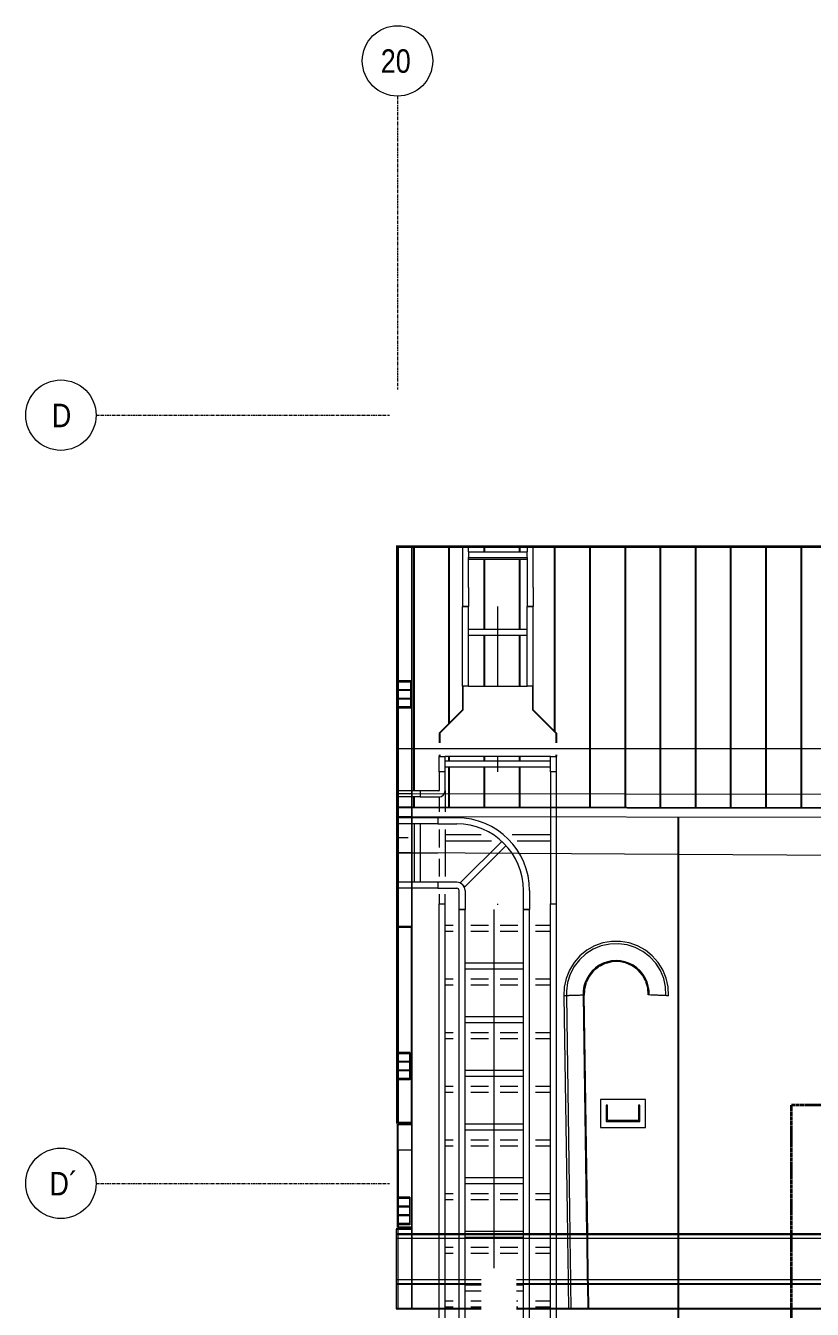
# Model space of a CAD drawing. Header units: centimetres. Extents: x -1906 to 5208, y -261 to 2955.
# Drawn here: x -1906 to -1570, y 2168 to 2715 of the extents above; entities that cross this region are included whole.
import ezdxf

# ---------------------------------------------------------------- set-up
doc = ezdxf.new("R2010")
doc.units = ezdxf.units.CM
for name, pattern in [('_Overhead', [0.47625, 0.3175, -0.15875]), ('Basculante', [0.396875, 0.238125, -0.15875]), ('Grid Line', [2.2225, 1.27, -0.3175, 0.3175, -0.3175])]:
    doc.linetypes.add(name, pattern=pattern)
for name, color, linetype, lineweight in [('A-CLNG', 7, 'Continuous', 18), ('A-CLNG-PATT', 7, 'Continuous', 18), ('A-DETL-GENF', 7, 'Continuous', 18), ('A-DETL-MEDM', 7, 'Continuous', 35), ('A-GENM', 7, 'Continuous', 18), ('A-WALL', 7, 'Continuous', 18), ('A-WALL-PATT', 7, 'Continuous', 50), ('E-CABL-TRAY', 7, 'Continuous', 18), ('E-CABL-TRAY-CNTR', 7, 'Continuous', 18), ('E-CABL-TRAY-IDEN', 7, 'Continuous', 9), ('P-PIPE', 7, 'Continuous', 18), ('S-BEAM', 7, 'Continuous', 18), ('S-COLS', 7, 'Continuous', 18), ('S-GRID', 7, 'Continuous', 9), ('S-GRID-IDEN', 7, 'Continuous', 9)]:
    doc.layers.add(name, color=color, linetype=linetype, lineweight=lineweight)
doc.layers.add('A-DETL', color=7, linetype='Continuous', lineweight=18, true_color=0x00a600)
doc.styles.add('Century Gothic', font='GOTHIC.TTF', dxfattribs={"width": 0.8, "height": 10})
doc.styles.add('Saira Condensed', font='SairaCondensed-Regular.ttf', dxfattribs={"height": 10})

# ---------------------------------------------------------------- blocks, each defined once
blk = doc.blocks.new('Costanera Perfil Z - Parametrizado - h_22cm-1718422-N01 - Planta trazado tuberias refrig exist_ - detalle 1')
at = {"layer": 'S-BEAM', "color": 254, "true_color": 0xcccccc}
for p, q in [((-5.54, 4806.89), (-5.84, 4806.89)), ((-5.84, 4806.89), (-5.5, 4806.89)), ((-5.84, 4806.89), (-5.84, 4800.65)), ((-5.54, 4806.89), (-5.54, 4800.65)), ((-5.5, 4806.89), (2.01, 4806.89)), ((-5.26, 4806.89), (-5.5, 4806.89)), ((-5.5, 4800.65), (-5.5, 4806.89)), ((1.67, 4806.89), (-5.26, 4806.89)), ((-5.26, 4806.89), (-5.26, 4800.65)), ((-1.67, 4806.89), (-2.01, 4806.89)), ((-2.01, 4806.89), (1.67, 4806.89)), ((-2.01, 4806.89), (-2.01, 4800.65)), ((1.67, 4806.89), (-1.67, 4806.89)), ((-1.67, 4806.89), (1.67, 4806.89)), ((1.67, 4806.89), (-1.67, 4806.89)), ((-1.67, 4806.89), (-1.67, 4800.65)), ((2.01, 4806.89), (1.67, 4806.89)), ((1.67, 4806.89), (2.01, 4806.89)), ((2.01, 4806.89), (1.67, 4806.89)), ((1.67, 4806.89), (1.67, 4800.65)), ((2.01, 4806.89), (5.26, 4806.89)), ((5.5, 4806.89), (2.01, 4806.89)), ((2.01, 4806.89), (2.01, 4800.65)), ((5.26, 4806.89), (5.54, 4806.89)), ((5.26, 4806.89), (5.26, 4800.65)), ((5.5, 4806.89), (5.5, 4800.65)), ((5.54, 4806.89), (5.84, 4806.89)), ((5.84, 4806.89), (5.54, 4806.89)), ((5.54, 4806.89), (5.54, 4800.65)), ((5.84, 4806.89), (5.84, 4800.65))]:
    blk.add_line(p, q, dxfattribs=at)
blk = doc.blocks.new('Costanera Perfil Z - Parametrizado - h_22cm-1718325-N01 - Planta trazado tuberias refrig exist_ - detalle 1')
at = {"layer": 'S-BEAM', "color": 254, "true_color": 0xcccccc}
for p, q in [((-5.54, 4806.69), (-5.84, 4806.69)), ((-5.84, 4806.69), (-5.5, 4806.69)), ((-5.84, 4806.69), (-5.84, 4800.86)), ((-5.54, 4806.69), (-5.54, 4800.86)), ((-5.5, 4806.69), (2.01, 4806.69)), ((-5.26, 4806.69), (-5.5, 4806.69)), ((-5.5, 4800.86), (-5.5, 4806.69)), ((1.67, 4806.69), (-5.26, 4806.69)), ((-5.26, 4806.69), (-5.26, 4800.86)), ((-1.67, 4806.69), (-2.01, 4806.69)), ((-2.01, 4806.69), (1.67, 4806.69)), ((-2.01, 4806.69), (-2.01, 4800.86)), ((1.67, 4806.69), (-1.67, 4806.69)), ((-1.67, 4806.69), (1.67, 4806.69)), ((1.67, 4806.69), (-1.67, 4806.69)), ((-1.67, 4806.69), (-1.67, 4800.86)), ((2.01, 4806.69), (1.67, 4806.69)), ((1.67, 4806.69), (2.01, 4806.69)), ((2.01, 4806.69), (1.67, 4806.69)), ((1.67, 4806.69), (1.67, 4800.86)), ((2.01, 4806.69), (5.26, 4806.69)), ((5.5, 4806.69), (2.01, 4806.69)), ((2.01, 4806.69), (2.01, 4800.86)), ((5.26, 4806.69), (5.54, 4806.69)), ((5.26, 4806.69), (5.26, 4800.86)), ((5.5, 4806.69), (5.5, 4800.86)), ((5.54, 4806.69), (5.84, 4806.69)), ((5.84, 4806.69), (5.54, 4806.69)), ((5.54, 4806.69), (5.54, 4800.86)), ((5.84, 4806.69), (5.84, 4800.86))]:
    blk.add_line(p, q, dxfattribs=at)
blk = doc.blocks.new('Costanera Perfil Z - Parametrizado - h_22cm-V2-N01 - Planta trazado tuberias refrig exist_ - detalle 1')
at = {"layer": 'S-BEAM', "color": 254, "true_color": 0xcccccc}
for p, q in [((-5.54, 4806.69), (-5.84, 4806.69)), ((-5.84, 4806.69), (-5.5, 4806.69)), ((-5.84, 4806.69), (-5.84, 4801.49)), ((-5.54, 4806.69), (-5.54, 4801.49)), ((-5.5, 4806.69), (2.01, 4806.69)), ((-5.26, 4806.69), (-5.5, 4806.69)), ((-5.5, 4801.49), (-5.5, 4806.69)), ((1.67, 4806.69), (-5.26, 4806.69)), ((-5.26, 4806.69), (-5.26, 4801.49)), ((-1.67, 4806.69), (-2.01, 4806.69)), ((-2.01, 4806.69), (1.67, 4806.69)), ((-2.01, 4806.69), (-2.01, 4801.49)), ((1.67, 4806.69), (-1.67, 4806.69)), ((-1.67, 4806.69), (1.67, 4806.69)), ((1.67, 4806.69), (-1.67, 4806.69)), ((-1.67, 4806.69), (-1.67, 4801.49)), ((2.01, 4806.69), (1.67, 4806.69)), ((1.67, 4806.69), (2.01, 4806.69)), ((2.01, 4806.69), (1.67, 4806.69)), ((1.67, 4806.69), (1.67, 4801.49)), ((2.01, 4806.69), (5.26, 4806.69)), ((5.5, 4806.69), (2.01, 4806.69)), ((2.01, 4806.69), (2.01, 4801.49)), ((5.26, 4806.69), (5.54, 4806.69)), ((5.26, 4806.69), (5.26, 4801.49)), ((5.5, 4806.69), (5.5, 4801.49)), ((5.54, 4806.69), (5.84, 4806.69)), ((5.84, 4806.69), (5.54, 4806.69)), ((5.54, 4806.69), (5.54, 4801.49)), ((5.84, 4806.69), (5.84, 4801.49))]:
    blk.add_line(p, q, dxfattribs=at)
blk = doc.blocks.new('Costanera Perfil Z - Parametrizado - h_22cm-1721855-N01 - Planta trazado tuberias refrig exist_ - detalle 1')
at = {"layer": 'S-BEAM', "color": 254, "true_color": 0xcccccc}
for p, q in [((-10.75, 295.36), (-10.75, 1931.15)), ((-10.75, 1931.15), (-10.75, 295.36)), ((-10.45, 1931.15), (-10.45, 295.36)), ((-10.45, 1931.15), (-10.45, 295.36)), ((-8.8, 1931.15), (-8.8, 295.36)), ((-8.8, 1931.15), (-8.8, 295.36)), ((8.8, 1931.15), (8.8, 248.74)), ((8.8, 1931.15), (8.8, 248.74)), ((10.45, 1931.15), (10.45, 323.25)), ((10.45, 1931.15), (10.45, 323.25)), ((10.75, 1931.15), (10.75, 323.25)), ((10.75, 1931.15), (10.75, 323.25))]:
    blk.add_line(p, q, dxfattribs=at)
blk = doc.blocks.new('PQ_RVR_EST-01_ZZ_ZZ_MO_T_A_rvt-1-N01 - Planta trazado tuberias refrig exist_ - detalle 1')
at = {"layer": 'S-BEAM', "color": 254, "true_color": 0xcccccc}
for p, q in [((-1747.55, 2492.65), (-1747.55, 2435.49)), ((-1747.55, 2492.65), (-1747.55, 2435.49)), ((-1746.84, 2435.49), (-1746.84, 2492.65)), ((-1746.84, 2492.65), (-1746.84, 2435.49)), ((-1740.95, 2201.85), (-1740.95, 2492.65)), ((-1740.95, 2492.65), (-1740.95, 2201.85)), ((-1740.95, 2492.65), (-1740.95, 2201.85)), ((-1740.95, 2492.65), (-1740.95, 2201.85)), ((-1747.55, 2435.49), (-1747.55, 2431.67)), ((-1747.55, 2435.49), (-1747.55, 2431.67)), ((-1746.84, 2431.67), (-1746.84, 2435.49)), ((-1746.84, 2435.49), (-1746.84, 2431.67)), ((-1747.55, 2431.67), (-1747.55, 2431.32)), ((-1747.55, 2431.67), (-1747.55, 2431.32)), ((-1747.55, 2431.32), (-1747.55, 2427.99)), ((-1747.55, 2431.32), (-1747.55, 2427.99)), ((-1746.84, 2431.32), (-1746.84, 2431.67)), ((-1746.84, 2431.67), (-1746.84, 2431.32)), ((-1746.84, 2427.99), (-1746.84, 2431.32)), ((-1746.84, 2431.32), (-1746.84, 2427.99)), ((-1747.55, 2427.99), (-1747.55, 2427.64)), ((-1747.55, 2427.99), (-1747.55, 2427.64)), ((-1747.55, 2427.64), (-1747.55, 2423.81)), ((-1747.55, 2427.64), (-1747.55, 2423.81)), ((-1747.55, 2423.81), (-1747.55, 2277.18)), ((-1747.55, 2423.81), (-1747.55, 2277.18)), ((-1746.84, 2427.64), (-1746.84, 2427.99)), ((-1746.84, 2427.99), (-1746.84, 2427.64)), ((-1746.84, 2423.81), (-1746.84, 2427.64)), ((-1746.84, 2427.64), (-1746.84, 2423.81)), ((-1746.84, 2277.18), (-1746.84, 2423.81)), ((-1746.84, 2423.81), (-1746.84, 2277.18)), ((-1747.55, 2277.18), (-1747.55, 2273.36)), ((-1747.55, 2277.18), (-1747.55, 2273.36)), ((-1746.84, 2273.36), (-1746.84, 2277.18)), ((-1746.84, 2277.18), (-1746.84, 2273.36)), ((-1747.55, 2273.36), (-1747.55, 2273.01)), ((-1747.55, 2273.36), (-1747.55, 2273.01)), ((-1747.55, 2273.01), (-1747.55, 2269.68)), ((-1747.55, 2273.01), (-1747.55, 2269.68)), ((-1747.55, 2269.68), (-1747.55, 2269.33)), ((-1747.55, 2269.68), (-1747.55, 2269.33)), ((-1746.84, 2273.01), (-1746.84, 2273.36)), ((-1746.84, 2273.36), (-1746.84, 2273.01)), ((-1746.84, 2269.68), (-1746.84, 2273.01)), ((-1746.84, 2273.01), (-1746.84, 2269.68)), ((-1746.84, 2269.33), (-1746.84, 2269.68)), ((-1746.84, 2269.68), (-1746.84, 2269.33)), ((-1747.55, 2269.33), (-1747.55, 2265.5)), ((-1747.55, 2269.33), (-1747.55, 2265.5)), ((-1747.55, 2265.5), (-1747.55, 2247.13)), ((-1747.55, 2265.5), (-1747.55, 2247.13)), ((-1746.84, 2265.5), (-1746.84, 2269.33)), ((-1746.84, 2269.33), (-1746.84, 2265.5)), ((-1746.84, 2247.13), (-1746.84, 2265.5)), ((-1746.84, 2265.5), (-1746.84, 2247.13)), ((-1746.84, 2215.44), (-1746.84, 2235.72)), ((-1746.84, 2235.72), (-1746.84, 2215.44)), ((-1746.84, 2211.62), (-1746.84, 2215.44)), ((-1746.84, 2215.44), (-1746.84, 2211.62)), ((-1746.84, 2211.27), (-1746.84, 2211.62)), ((-1746.84, 2211.62), (-1746.84, 2211.27)), ((-1746.84, 2207.94), (-1746.84, 2211.27)), ((-1746.84, 2211.27), (-1746.84, 2207.94)), ((-1746.84, 2207.59), (-1746.84, 2207.94)), ((-1746.84, 2207.94), (-1746.84, 2207.59)), ((-1746.84, 2203.76), (-1746.84, 2207.59)), ((-1746.84, 2207.59), (-1746.84, 2203.76)), ((-1747.58, 2201.85), (-1740.95, 2201.85)), ((-1747.55, 2201.85), (-1747.58, 2201.85)), ((-1747.58, 2201.85), (-1747.55, 2201.85)), ((-1747.55, 2201.85), (-1747.58, 2201.85)), ((-1747.58, 2201.85), (-1747.55, 2201.85)), ((-1740.95, 2201.85), (-1747.58, 2201.85)), ((-1747.55, 2201.94), (-1747.55, 2201.85)), ((-1747.55, 2201.94), (-1747.55, 2201.85)), ((-1746.84, 2201.85), (-1747.55, 2201.85)), ((-1747.55, 2201.85), (-1746.84, 2201.85)), ((-1747.55, 2199.94), (-1747.55, 2201.85)), ((-1747.55, 2199.94), (-1747.55, 2201.85)), ((-1747.55, 2199.64), (-1747.55, 2199.94)), ((-1747.55, 2199.64), (-1747.55, 2199.94)), ((-1747.55, 2197.99), (-1747.55, 2199.64)), ((-1747.55, 2197.99), (-1747.55, 2199.64)), ((-1746.84, 2202.51), (-1746.84, 2203.76)), ((-1746.84, 2203.76), (-1746.84, 2202.51)), ((-1746.84, 2201.85), (-1746.84, 2201.94)), ((-1746.84, 2201.94), (-1746.84, 2201.85)), ((-1740.95, 2201.85), (-1746.84, 2201.85)), ((-1746.84, 2201.85), (-1740.95, 2201.85)), ((-1740.95, 2201.85), (-1746.84, 2201.85)), ((-1746.84, 2201.85), (-1740.95, 2201.85)), ((-1740.95, 2201.85), (-1746.84, 2201.85)), ((-1746.84, 2201.85), (-1740.95, 2201.85)), ((-1746.84, 2199.94), (-1746.84, 2201.85)), ((-1746.84, 2199.94), (-1746.84, 2201.85)), ((-1746.84, 2199.64), (-1746.84, 2199.94)), ((-1746.84, 2199.64), (-1746.84, 2199.94)), ((-1746.84, 2197.99), (-1746.84, 2199.64)), ((-1746.84, 2197.99), (-1746.84, 2199.64)), ((-1740.95, 2201.85), (-1740.95, 2199.94)), ((-1740.95, 2199.94), (-1740.95, 2201.85)), ((-1740.95, 2199.94), (-1740.95, 2201.85)), ((-1740.95, 2199.94), (-1740.95, 2201.85)), ((-1740.95, 2199.94), (-1740.95, 2199.64)), ((-1740.95, 2199.64), (-1740.95, 2199.94)), ((-1740.95, 2199.64), (-1740.95, 2199.94)), ((-1740.95, 2199.64), (-1740.95, 2199.94)), ((-1740.95, 2199.64), (-1740.95, 2197.99)), ((-1740.95, 2197.99), (-1740.95, 2199.64)), ((-1740.95, 2197.99), (-1740.95, 2199.64)), ((-1740.95, 2197.99), (-1740.95, 2199.64)), ((-1747.55, 2180.4), (-1747.55, 2197.99)), ((-1747.55, 2180.4), (-1747.55, 2197.99)), ((-1746.84, 2180.4), (-1746.84, 2197.99)), ((-1746.84, 2180.4), (-1746.84, 2197.99)), ((-1740.95, 2197.99), (-1740.95, 2180.4)), ((-1740.95, 2180.4), (-1740.95, 2197.99)), ((-1740.95, 2180.4), (-1740.95, 2197.99)), ((-1740.95, 2180.4), (-1740.95, 2197.99)), ((-1747.55, 2178.75), (-1747.55, 2180.4)), ((-1747.55, 2178.75), (-1747.55, 2180.4)), ((-1747.55, 2178.45), (-1747.55, 2178.75)), ((-1747.55, 2178.45), (-1747.55, 2178.75)), ((-1747.55, 2167.96), (-1747.55, 2178.45)), ((-1747.55, 2167.96), (-1747.55, 2178.45)), ((-1746.84, 2178.75), (-1746.84, 2180.4)), ((-1746.84, 2178.75), (-1746.84, 2180.4)), ((-1746.84, 2178.45), (-1746.84, 2178.75)), ((-1746.84, 2178.45), (-1746.84, 2178.75)), ((-1746.84, 2167.96), (-1746.84, 2178.45)), ((-1746.84, 2167.96), (-1746.84, 2178.45)), ((-1740.95, 2180.4), (-1740.95, 2178.75)), ((-1740.95, 2178.75), (-1740.95, 2180.4)), ((-1740.95, 2178.75), (-1740.95, 2180.4)), ((-1740.95, 2178.75), (-1740.95, 2180.4)), ((-1740.95, 2178.75), (-1740.95, 2178.45)), ((-1740.95, 2178.45), (-1740.95, 2178.75)), ((-1740.95, 2178.45), (-1740.95, 2178.75)), ((-1740.95, 2178.45), (-1740.95, 2178.75)), ((-1740.95, 2178.45), (-1740.95, 2167.96)), ((-1740.95, 2167.96), (-1740.95, 2178.45)), ((-1740.95, 2167.96), (-1740.95, 2178.45)), ((-1740.95, 2167.96), (-1740.95, 2178.45))]:
    blk.add_line(p, q, dxfattribs=at)
at = {"layer": 'S-COLS', "color": 253, "true_color": 0xaaaaaa}
for p, q in [((-1747.58, 2331.01), (-1741.05, 2331.01)), ((-1741.05, 2330.42), (-1746.95, 2330.42)), ((-1746.95, 2330.42), (-1746.95, 2277.18)), ((-1741.05, 2331.01), (-1741.05, 2330.42)), ((-1741.05, 2247.13), (-1741.05, 2330.42)), ((-1746.95, 2277.18), (-1746.95, 2273.36)), ((-1746.95, 2273.36), (-1746.95, 2273.01)), ((-1746.95, 2273.01), (-1746.95, 2269.68)), ((-1746.95, 2269.68), (-1746.95, 2269.33)), ((-1746.95, 2269.33), (-1746.95, 2265.5)), ((-1746.95, 2265.5), (-1746.95, 2247.13)), ((-1741.05, 2246.55), (-1741.05, 2235.72)), ((-1746.95, 2235.72), (-1741.05, 2235.72))]:
    blk.add_line(p, q, dxfattribs=at)
at = {"layer": 'S-COLS', "color": 253, "lineweight": 25, "true_color": 0xaaaaaa}
for p, q in [((-1741.05, 2247.13), (-1747.58, 2247.13)), ((-1746.95, 2202.52), (-1746.95, 2246.55)), ((-1746.95, 2246.55), (-1741.05, 2246.55)), ((-1741.05, 2246.55), (-1741.05, 2247.13)), ((-1747.58, 2201.94), (-1741.05, 2201.94)), ((-1741.05, 2202.52), (-1746.95, 2202.52)), ((-1741.05, 2201.94), (-1741.05, 2202.52))]:
    blk.add_line(p, q, dxfattribs=at)
at = {"layer": 'S-BEAM', "color": 254, "linetype": '_Overhead', "lineweight": 18, "true_color": 0xd4d4d4}
for name, p, rotation in [('Costanera Perfil Z - Parametrizado - h_22cm-1718422-N01 - Planta trazado tuberias refrig exist_ - detalle 1', (-6548.23, 2429.65), 269.9999999999998), ('Costanera Perfil Z - Parametrizado - h_22cm-1718325-N01 - Planta trazado tuberias refrig exist_ - detalle 1', (-6548.44, 2271.34), 269.9999999999998), ('Costanera Perfil Z - Parametrizado - h_22cm-V2-N01 - Planta trazado tuberias refrig exist_ - detalle 1', (-6548.44, 2209.6), 269.9999999999998), ('Costanera Perfil Z - Parametrizado - h_22cm-1721855-N01 - Planta trazado tuberias refrig exist_ - detalle 1', (183.57, 2189.2), 90.00000000000001)]:
    blk.add_blockref(name, p, dxfattribs=dict(at, rotation=rotation))
blk = doc.blocks.new('Cerca Interior - Cerca Interior-V21-N01 - Planta trazado tuberias refrig exist_ - detalle 1')
at = {"layer": 'A-GENM', "color": 254, "true_color": 0xd4d4d4}
for p, q in [((-8.85, 2.8), (-25.3, 2.8)), ((-25.3, 2.8), (-25.3, -2.8)), ((-25, 2.5), (-8.85, 2.5)), ((-25, -2.5), (-25, 2.5)), ((-5.02, 2.8), (-8.85, 2.8)), ((-8.85, 2.5), (-5.02, 2.5)), ((-4.67, 2.8), (-5.02, 2.8)), ((-5.02, 2.5), (-4.67, 2.5)), ((-1.34, 2.8), (-4.67, 2.8)), ((-4.67, 2.5), (-1.34, 2.5)), ((-3.75, 3.45), (-3.75, -3.45)), ((-3.6, -3.45), (-3.6, 3.45)), ((-1.34, 3.75), (-3.45, 3.75)), ((-3.45, 3.6), (-1.34, 3.6)), ((-0.99, 3.75), (-1.34, 3.75)), ((-1.34, 3.6), (-0.99, 3.6)), ((-0.99, 2.8), (-1.34, 2.8)), ((-1.34, 2.5), (-0.99, 2.5)), ((2.83, 3.75), (-0.99, 3.75)), ((-0.99, 3.6), (2.83, 3.6)), ((0, 2.8), (-0.99, 2.8)), ((-0.99, 2.5), (0, 2.5)), ((0, 2.5), (0, 2.8)), ((2.5, 0.25), (0, 0.25)), ((2.83, 0.25), (2.54, 0.25)), ((3.45, 3.75), (2.83, 3.75)), ((2.83, 3.6), (3.45, 3.6)), ((3.45, 0.25), (2.83, 0.25)), ((3.6, 3.45), (3.6, -3.45)), ((3.75, -3.45), (3.75, 3.45)), ((34.78, 0.25), (3.75, 0.25)), ((45.77, 0.25), (35.28, 0.25)), ((46.07, 0.25), (45.77, 0.25)), ((47.72, 0.25), (46.07, 0.25)), ((65.31, 0.25), (47.72, 0.25)), ((66.96, 0.25), (65.31, 0.25)), ((67.26, 0.25), (66.96, 0.25)), ((244.63, 0.25), (67.26, 0.25)), ((-25.3, -2.8), (-8.85, -2.8)), ((-8.85, -2.5), (-25, -2.5)), ((-5.02, -2.5), (-8.85, -2.5)), ((-8.85, -2.8), (-5.02, -2.8)), ((-4.67, -2.5), (-5.02, -2.5)), ((-5.02, -2.8), (-4.67, -2.8)), ((-1.34, -2.5), (-4.67, -2.5)), ((-4.67, -2.8), (-1.34, -2.8)), ((-1.34, -3.6), (-3.45, -3.6)), ((-3.45, -3.75), (-1.34, -3.75)), ((-0.99, -2.5), (-1.34, -2.5)), ((-1.34, -2.8), (-0.99, -2.8)), ((-0.99, -3.6), (-1.34, -3.6)), ((-1.34, -3.75), (-0.99, -3.75)), ((0, -2.5), (-0.99, -2.5)), ((-0.99, -2.8), (0, -2.8)), ((2.5, -3.6), (-0.99, -3.6)), ((-0.99, -3.75), (2.5, -3.75)), ((0, -0.25), (2.5, -0.25)), ((0, -2.8), (0, -2.5)), ((2.54, -0.25), (2.79, -0.25)), ((2.83, -3.6), (2.54, -3.6)), ((2.54, -3.75), (2.83, -3.75)), ((2.83, -0.25), (3.45, -0.25)), ((3.45, -3.6), (2.83, -3.6)), ((2.83, -3.75), (3.45, -3.75)), ((3.75, -0.25), (34.78, -0.25)), ((35.28, -0.25), (45.77, -0.25)), ((45.77, -0.25), (46.07, -0.25)), ((46.07, -0.25), (47.72, -0.25)), ((47.72, -0.25), (65.31, -0.25)), ((65.31, -0.25), (66.96, -0.25)), ((66.96, -0.25), (67.26, -0.25)), ((67.26, -0.25), (244.63, -0.25))]:
    blk.add_line(p, q, dxfattribs=at)
for centre, radius, start, end in [((-3.45, 3.45), 0.3, 165, 180), ((-3.45, 3.45), 0.3, 165, 180), ((-3.45, 3.45), 0.3, 150, 165), ((-3.45, 3.45), 0.3, 150, 165), ((-3.45, 3.45), 0.3, 120, 150), ((-3.45, 3.45), 0.3, 135, 150), ((-3.45, 3.45), 0.3, 120, 135), ((-3.45, 3.45), 0.3, 90, 120), ((-3.45, 3.45), 0.15, 90, 180), ((-3.45, 3.45), 0.15, 165, 180), ((-3.45, 3.45), 0.15, 120, 165), ((-3.45, 3.45), 0.15, 90, 120), ((0, 0), 0.25, 360, 180), ((0, 0), 0.25, 180, 360), ((3.45, 3.45), 0.3, 0, 90), ((3.45, 3.45), 0.3, 360, 90), ((3.45, 3.45), 0.15, 360, 90), ((3.45, 3.45), 0.15, 0, 90), ((10, 0), 0.25, 0, 180), ((10, 0), 0.25, 180, 360), ((20, 0), 0.25, 0, 180), ((20, 0), 0.25, 180, 360), ((30, 0), 0.25, 0, 180), ((30, 0), 0.25, 180, 360), ((40, 0), 0.25, 0, 180), ((40, 0), 0.25, 180, 360), ((50, 0), 0.25, 0, 180), ((50, 0), 0.25, 180, 360), ((60, 0), 0.25, 0, 180), ((60, 0), 0.25, 180, 360), ((70, 0), 0.25, 0, 180), ((70, 0), 0.25, 180, 360), ((80, 0), 0.25, 0, 180), ((80, 0), 0.25, 180, 360), ((90, 0), 0.25, 0, 180), ((90, 0), 0.25, 180, 360), ((100, 0), 0.25, 0, 180), ((100, 0), 0.25, 180, 360), ((110, 0), 0.25, 0, 180), ((110, 0), 0.25, 180, 360), ((120, 0), 0.25, 0, 180), ((120, 0), 0.25, 180, 360), ((130, 0), 0.25, 0, 180), ((130, 0), 0.25, 180, 360), ((140, 0), 0.25, 0, 180), ((140, 0), 0.25, 180, 360), ((150, 0), 0.25, 0, 180), ((150, 0), 0.25, 180, 360), ((160, 0), 0.25, 0, 180), ((160, 0), 0.25, 180, 360), ((170, 0), 0.25, 0, 180), ((170, 0), 0.25, 180, 360), ((180, 0), 0.25, 0, 180), ((180, 0), 0.25, 180, 360), ((190, 0), 0.25, 0, 180), ((190, 0), 0.25, 180, 360), ((200, 0), 0.25, 0, 180), ((200, 0), 0.25, 180, 360), ((210, 0), 0.25, 0, 180), ((210, 0), 0.25, 180, 360), ((220, 0), 0.25, 0, 180), ((220, 0), 0.25, 180, 360), ((230, 0), 0.25, 0, 180), ((230, 0), 0.25, 180, 360), ((240, 0), 0.25, 0, 180), ((240, 0), 0.25, 180, 360), ((-3.45, -3.45), 0.3, 180, 210), ((-3.45, -3.45), 0.3, 180, 210), ((-3.45, -3.45), 0.3, 210, 225), ((-3.45, -3.45), 0.3, 210, 225), ((-3.45, -3.45), 0.3, 225, 240), ((-3.45, -3.45), 0.3, 225, 240), ((-3.45, -3.45), 0.15, 180, 210), ((-3.45, -3.45), 0.15, 180, 210), ((-3.45, -3.45), 0.3, 240, 270), ((-3.45, -3.45), 0.15, 210, 255), ((-3.45, -3.45), 0.15, 210, 225), ((-3.45, -3.45), 0.15, 225, 255), ((-3.45, -3.45), 0.15, 255, 270), ((-3.45, -3.45), 0.15, 255, 270), ((0, 0), 0.25, 240, 270), ((3.45, -3.45), 0.3, 270, 0), ((3.45, -3.45), 0.15, 270, 360), ((3.45, -3.45), 0.3, 270, 360), ((3.45, -3.45), 0.15, 270, 0)]:
    blk.add_arc(centre, radius, start, end, dxfattribs=at)
blk = doc.blocks.new('M_RVR_Protección - General-1538415-N01 - Planta trazado tuberias refrig exist_ - detalle 1')
at = {"layer": 'A-GENM', "color": 254, "true_color": 0xd4d4d4}
for p, q in [((-14.17, 1622.71), (-16.6, 1621.51)), ((-2.65, 1621.76), (-5.14, 1622.85)), ((-22.28, 1614.48), (-22.92, 1611.86)), ((-31.69, 1608.98), (-30.24, 1507.63)), ((-30.65, 1609.01), (-29.19, 1507.63)), ((-23.48, 1609.23), (-22.02, 1507.63)), ((-21.71, 1507.63), (-23.17, 1609.24)), ((-22.97, 1611.33), (-23.05, 1609.24)), ((-21.59, 1507.63), (-23.05, 1609.24)), ((4.61, 1609.34), (4.3, 1609.35)), ((3.11, 1564.84), (-16.18, 1564.84)), ((-16.18, 1564.84), (-16.18, 1552.88)), ((3.11, 1552.88), (3.11, 1564.84)), ((-13.18, 1562.34), (-13.68, 1562.34)), ((-13.68, 1562.34), (-13.68, 1555.38)), ((-13.18, 1555.88), (-13.18, 1562.34)), ((0.61, 1562.34), (0.11, 1562.34)), ((0.11, 1562.34), (0.11, 1555.88)), ((0.61, 1555.38), (0.61, 1562.34)), ((-13.68, 1555.38), (0.61, 1555.38)), ((0.11, 1555.88), (-13.18, 1555.88)), ((-16.18, 1552.88), (3.11, 1552.88)), ((-30.24, 1507.63), (-30.23, 1507.33)), ((-30.23, 1507.33), (-30.21, 1505.68)), ((-30.21, 1505.68), (-29.95, 1488.09)), ((-29.19, 1507.63), (-29.19, 1507.33)), ((-29.19, 1507.33), (-29.16, 1505.68)), ((-29.16, 1505.68), (-28.91, 1488.09)), ((-22.02, 1507.63), (-22.01, 1507.33)), ((-22.01, 1507.33), (-21.99, 1505.68)), ((-21.99, 1505.68), (-21.74, 1488.09)), ((-21.7, 1507.33), (-21.71, 1507.63)), ((-21.68, 1505.68), (-21.7, 1507.33)), ((-21.43, 1488.09), (-21.68, 1505.68)), ((-21.58, 1507.33), (-21.59, 1507.63)), ((-21.56, 1505.68), (-21.58, 1507.33)), ((-21.31, 1488.09), (-21.56, 1505.68)), ((-29.95, 1488.09), (-29.93, 1486.44)), ((-28.91, 1488.09), (-28.89, 1486.44)), ((-21.74, 1488.09), (-21.71, 1486.44)), ((-21.4, 1486.44), (-21.43, 1488.09)), ((-21.28, 1486.44), (-21.31, 1488.09)), ((-29.93, 1486.44), (-29.93, 1486.14)), ((-29.93, 1486.14), (-29.78, 1475.65)), ((-28.89, 1486.44), (-28.88, 1486.14)), ((-28.88, 1486.14), (-28.73, 1475.65)), ((-21.71, 1486.44), (-21.71, 1486.14)), ((-21.71, 1486.14), (-21.56, 1475.65)), ((-21.4, 1486.14), (-21.4, 1486.44)), ((-21.25, 1475.65), (-21.4, 1486.14)), ((-21.28, 1486.14), (-21.28, 1486.44)), ((-21.13, 1475.65), (-21.28, 1486.14))]:
    blk.add_line(p, q, dxfattribs=at)
at = {"layer": 'A-GENM', "color": 254, "true_color": 0xd4d4d4, "flags": 128}
for points in [[(12.82, 1608.99), (12.66, 1612.77), (11.86, 1616.47), (10.45, 1619.98), (8.46, 1623.2), (5.96, 1626.04), (3.01, 1628.41), (-0.3, 1630.25), (-3.87, 1631.51), (-7.6, 1632.14), (-11.38, 1632.13), (-15.11, 1631.48), (-18.68, 1630.21), (-21.97, 1628.35), (-24.91, 1625.96), (-27.4, 1623.11), (-29.37, 1619.88), (-30.77, 1616.37), (-31.55, 1612.66), (-31.69, 1608.98)], [(11.78, 1609.04), (11.61, 1612.73), (10.81, 1616.33), (9.39, 1619.75), (7.41, 1622.86), (4.91, 1625.59), (1.98, 1627.84), (-1.3, 1629.55), (-4.82, 1630.66), (-8.48, 1631.15), (-12.17, 1630.99), (-15.78, 1630.2), (-19.2, 1628.79), (-22.32, 1626.81), (-25.05, 1624.32), (-27.31, 1621.4), (-29.03, 1618.13), (-30.15, 1614.61), (-30.65, 1610.95), (-30.65, 1609.01)], [(-17.03, 1621.22), (-19.08, 1619.57), (-20.94, 1617.26), (-22.13, 1614.83)], [(-5.64, 1623), (-8.26, 1623.52), (-11.23, 1623.45), (-13.91, 1622.79)], [(3.02, 1615.41), (1.72, 1617.77), (-0.24, 1619.99), (-2.57, 1621.7)], [(4.18, 1609.36), (3.98, 1612.32), (3.22, 1614.92)], [(-23.17, 1609.24), (-23.32, 1609.23), (-23.48, 1609.23)]]:
    blk.add_lwpolyline(points, dxfattribs=at)
at = {"layer": 'A-GENM', "color": 254, "true_color": 0xd4d4d4}
for radius, end in [(14.06, 182.8856), (13.75, 182.9087)]:
    blk.add_arc((-9.44, 1609.93), radius, 357.5754, end, dxfattribs=at)
for points, knots in [([(-30.7, 1609.01), (-30.88, 1609), (-31.23, 1608.99), (-31.55, 1608.98), (-31.68, 1608.98), (-31.7, 1608.98), (-31.69, 1608.98)], [-0.27654506, -0.27654506, -0.27654506, -0.27654506, -0.25925926, -0.24074074, -0.23148148, -0.22222222, -0.22222222, -0.22222222, -0.22222222]), ([(-23.48, 1609.23), (-23.78, 1609.22), (-24.35, 1609.2), (-25.04, 1609.18), (-25.56, 1609.16), (-25.94, 1609.15), (-26.3, 1609.14), (-26.65, 1609.13), (-26.99, 1609.12), (-27.3, 1609.11), (-27.61, 1609.1), (-27.95, 1609.09), (-28.28, 1609.08), (-28.59, 1609.07), (-28.89, 1609.06), (-29.2, 1609.05), (-29.5, 1609.04), (-29.77, 1609.03), (-30.01, 1609.03), (-30.23, 1609.02), (-30.41, 1609.01), (-30.56, 1609.01), (-30.64, 1609.01), (-30.65, 1609.01), (-30.65, 1609.01)], [-1, -1, -1, -1, -0.9814815, -0.962963, -0.9537037, -0.9444444, -0.9351852, -0.9259259, -0.9166667, -0.9074074, -0.8981481, -0.8888889, -0.8796296, -0.8703704, -0.8611111, -0.8518519, -0.8425926, -0.8333333, -0.8240741, -0.8148148, -0.8055556, -0.7962963, -0.787037, -0.7777778, -0.7777778, -0.7777778, -0.7777778]), ([(-23.08, 1609.24), (-23.07, 1609.24), (-23.05, 1609.24), (-23.06, 1609.24), (-23.1, 1609.24), (-23.12, 1609.24)], [-0.50632642, -0.50632642, -0.50632642, -0.50632642, -0.5, -0.49, -0.48, -0.48, -0.48, -0.48]), ([(4.29, 1609.35), (4.26, 1609.35), (4.21, 1609.36), (4.18, 1609.36), (4.18, 1609.36)], [-0.54131774, -0.54131774, -0.54131774, -0.54131774, -0.53191489, -0.5106383, -0.5106383, -0.5106383, -0.5106383]), ([(12.82, 1608.99), (12.82, 1608.99), (12.79, 1608.99), (12.66, 1609), (12.36, 1609.01), (12, 1609.03), (11.81, 1609.04)], [-0.82978723, -0.82978723, -0.82978723, -0.82978723, -0.81914894, -0.80851064, -0.78723404, -0.76595745, -0.76595745, -0.76595745, -0.76595745])]:
    blk.add_open_spline(points, degree=3, knots=knots, dxfattribs=at)
blk.add_open_spline([(11.77, 1609.04), (11.79, 1609.04), (11.76, 1609.04), (11.5, 1609.05), (11.05, 1609.07), (10.38, 1609.1), (9.26, 1609.14), (7.48, 1609.22), (5.69, 1609.29), (4.61, 1609.34)], degree=3, dxfattribs=at)
blk = doc.blocks.new('PQ_RVR_ARQ-01_ZZ_ZZ_MO_T_A_rvt-1-N01 - Planta trazado tuberias refrig exist_ - detalle 1')
at = {"layer": 'A-CLNG-PATT', "lineweight": 25, "true_color": 0xd4d4d4}
h = blk.add_hatch(dxfattribs=at)
h.set_pattern_fill('FP_1', color=254, style=0, pattern_type=2)
h.set_pattern_definition([(90, (0, 0), (-15, 9e-16), [])])
h.paths.add_polyline_path([(-65.17, 2380.03), (-65.17, 2492.65), (-936.99, 2492.65), (-938.9, 2490.11), (-942.71, 2495.19), (-944.61, 2492.65), (-1098.85, 2492.65), (-1098.85, 2380.99), (-238.3, 2380.19), (-238.29, 2380.71), (-223.29, 2380.56), (-223.29, 2380.17)])
h.paths.add_polyline_path([(-1101.39, 2380.99), (-1101.39, 2397.59), (-1126.31, 2397.59), (-1126.31, 2381.01), (-1116.68, 2381.01)])
h.paths.add_polyline_path([(-1128.85, 2381.02), (-1128.85, 2492.65), (-1555.1, 2492.65), (-1555.1, 2381.41), (-1284.1, 2381.16)])
h.paths.add_polyline_path([(-1557.64, 2381.42), (-1557.64, 2400.08), (-1562.56, 2400.08), (-1562.56, 2381.42)])
h.paths.add_polyline_path([(-1565.1, 2381.42), (-1565.1, 2492.65), (-1689.32, 2492.65), (-1689.32, 2423.18), (-1679.32, 2413.18), (-1679.32, 2381.53), (-1589.85, 2381.45)])
h.paths.add_polyline_path([(-1681.86, 2381.53), (-1681.86, 2398.67), (-1726.78, 2398.67), (-1726.79, 2388.65), (-1726.78, 2388.67), (-1726.78, 2381.57), (-1689.57, 2381.54)])
h.paths.add_polyline_path([(-1737.42, 2386.06), (-1747.58, 2386.06), (-1747.55, 2381.59), (-1737.42, 2381.58)])
h.paths.add_polyline_path([(-1729.32, 2381.58), (-1729.32, 2386.06), (-1729.42, 2386.06), (-1737.42, 2386.06), (-1737.42, 2381.58), (-1729.39, 2381.58)])
h.paths.add_polyline_path([(-1728.7, 2386.16), (-1728.66, 2386.17), (-1728.68, 2386.17)])
h.paths.add_polyline_path([(-1284.15, 2386.41), (-1299.15, 2386.56), (-1299.1, 2391.56), (-1284.1, 2391.41)])
h.paths.add_polyline_path([(-1728.07, 2386.43), (-1728.04, 2386.45), (-1728.06, 2386.45)])
h.paths.add_polyline_path([(-1727.54, 2386.85), (-1727.52, 2386.87), (-1727.53, 2386.87)])
h.paths.add_polyline_path([(-1727.13, 2387.39), (-1727.12, 2387.41), (-1727.12, 2387.41)])
h.paths.add_polyline_path([(-1747.58, 2388.6), (-1729.33, 2388.65), (-1729.32, 2388.7), (-1729.32, 2413.18), (-1719.32, 2423.18), (-1719.32, 2492.65), (-1747.58, 2492.65), (-1747.58, 2389.94)])
h.paths.add_polyline_path([(-1101.39, 2400.13), (-1101.39, 2420.45), (-1126.31, 2420.45), (-1126.31, 2400.13), (-1116.68, 2400.13)])
h.paths.add_polyline_path([(-1721.29, 2401.21), (-1681.86, 2401.21), (-1681.86, 2403.18), (-1726.78, 2403.18), (-1726.78, 2401.21)])
h.paths.add_polyline_path([(-1562.56, 2402.62), (-1557.64, 2402.62), (-1557.64, 2422.94), (-1562.56, 2422.94), (-1562.56, 2408.47)])
h.paths.add_polyline_path([(-1116.68, 2422.99), (-1101.39, 2422.99), (-1101.39, 2443.31), (-1126.31, 2443.31), (-1126.31, 2422.99)])
h.paths.add_polyline_path([(-1557.64, 2425.48), (-1557.64, 2445.8), (-1562.56, 2445.8), (-1562.56, 2425.48)])
h.paths.add_polyline_path([(-1691.86, 2433.18), (-1691.86, 2454.77), (-1716.78, 2454.77), (-1716.78, 2433.18), (-1695, 2433.18)])
h.paths.add_polyline_path([(-1101.39, 2445.85), (-1101.39, 2466.17), (-1126.31, 2466.17), (-1126.31, 2445.85), (-1116.68, 2445.85)])
h.paths.add_polyline_path([(-1562.56, 2448.34), (-1557.64, 2448.34), (-1557.64, 2468.66), (-1562.56, 2468.66)])
h.paths.add_polyline_path([(-1716.78, 2457.31), (-1691.86, 2457.31), (-1691.86, 2487.1), (-1716.78, 2487.1), (-1716.78, 2467.17)])
h.paths.add_polyline_path([(-1101.39, 2468.71), (-1101.39, 2489.03), (-1126.31, 2489.03), (-1126.31, 2468.71), (-1116.68, 2468.71)])
h.paths.add_polyline_path([(-1557.64, 2471.2), (-1557.64, 2491.52), (-1562.56, 2491.52), (-1562.56, 2471.2)])
h.paths.add_polyline_path([(-1691.86, 2490.37), (-1691.86, 2492.65), (-1716.78, 2492.65), (-1716.78, 2490.37), (-1695, 2490.37)])
h.paths.add_polyline_path([(-1116.68, 2491.57), (-1101.39, 2491.57), (-1101.39, 2492.65), (-1126.31, 2492.65), (-1126.31, 2491.57)])
at = {"layer": 'A-WALL-PATT', "lineweight": 18, "true_color": 0xdddddd}
h = blk.add_hatch(color=254, dxfattribs=at)
h.paths.add_polyline_path([(-118.93, 2167.46), (-118.93, 2167.96), (-484.65, 2167.96), (-484.65, 2167.46), (-170.32, 2167.46)])
h.paths.add_polyline_path([(-808.25, 2167.46), (-808.25, 2167.96), (-1098.85, 2167.96), (-1098.85, 2167.46), (-853.8, 2167.46)])
h.paths.add_polyline_path([(-1101.39, 2167.46), (-1101.39, 2167.96), (-1126.31, 2167.96), (-1126.31, 2167.46), (-1116.68, 2167.46)])
h.paths.add_polyline_path([(-1128.85, 2167.46), (-1128.85, 2167.96), (-1308.74, 2167.96), (-1308.74, 2167.46)])
h.paths.add_polyline_path([(-1458.74, 2167.46), (-1458.74, 2167.96), (-1476.02, 2167.96), (-1476.02, 2167.46)])
h.paths.add_polyline_path([(-1556.02, 2167.46), (-1556.02, 2167.96), (-1679.32, 2167.96), (-1679.32, 2167.46), (-1589.85, 2167.46)])
h.paths.add_polyline_path([(-1729.32, 2167.46), (-1729.32, 2167.96), (-1747.58, 2167.96), (-1747.58, 2167.46)])
h.paths.add_polyline_path([(-1726.78, 2167.46), (-1720.82, 2167.46), (-1720.82, 2167.96), (-1726.78, 2167.96)])
h.paths.add_polyline_path([(-1718.28, 2167.46), (-1693.36, 2167.46), (-1693.36, 2167.96), (-1718.28, 2167.96)])
h.paths.add_polyline_path([(-1690.82, 2167.46), (-1681.86, 2167.46), (-1681.86, 2167.96), (-1690.82, 2167.96), (-1690.82, 2167.6)])
at = {"layer": 'A-CLNG', "color": 254, "lineweight": 25, "true_color": 0xd4d4d4}
for p, q in [((-1747.55, 2381.59), (-1746.84, 2381.59)), ((-1746.84, 2381.59), (-1740.95, 2381.59)), ((-1740.95, 2381.59), (-65.17, 2380.03))]:
    blk.add_line(p, q, dxfattribs=at)
at = {"layer": 'A-WALL', "color": 253, "true_color": 0xaaaaaa}
for p, q in [((-1747.55, 2387.52), (-1746.84, 2387.52)), ((-1746.84, 2387.52), (-1740.95, 2387.51)), ((-1740.95, 2387.51), (-1317.68, 2386.75)), ((-1746.84, 2377.52), (-1747.55, 2377.52)), ((-1740.95, 2377.51), (-1746.84, 2377.52)), ((-1317.74, 2376.75), (-1740.95, 2377.51)), ((-1746.84, 2362.3), (-1747.55, 2362.31)), ((-1740.95, 2362.26), (-1746.84, 2362.3)), ((-1627.64, 2361.52), (-1740.95, 2362.26)), ((-593.08, 2354.74), (-1627.16, 2361.52))]:
    blk.add_line(p, q, dxfattribs=at)
at = {"layer": 'A-WALL', "color": 253, "lineweight": 25, "true_color": 0xaaaaaa}
blk.add_line((-118.93, 2167.96), (-1747.58, 2167.96), dxfattribs=at)
at = {"layer": 'A-GENM', "color": 254, "lineweight": 18, "true_color": 0xd4d4d4, "rotation": 89.9999999999999}
blk.add_blockref('Cerca Interior - Cerca Interior-V21-N01 - Planta trazado tuberias refrig exist_ - detalle 1', (-1627.4, 2132.68), dxfattribs=at)
at = {"layer": 'A-GENM', "color": 254, "lineweight": 18, "true_color": 0xd4d4d4}
blk.add_blockref('M_RVR_Protección - General-1538415-N01 - Planta trazado tuberias refrig exist_ - detalle 1', (-1644.45, 692.31), dxfattribs=at)
blk = doc.blocks.new('BPC_Reducción - Reducción-1462340-N01 - Planta trazado tuberias refrig exist_ - detalle 1')
at = {"layer": 'E-CABL-TRAY'}
for p, q in [((-1719.32, 2433.18), (-1719.07, 2433.18)), ((-1719.32, 2433.18), (-1719.32, 2423.18)), ((-1719.07, 2423.18), (-1719.07, 2433.18)), ((-1716.78, 2433.18), (-1691.86, 2433.18)), ((-1689.57, 2433.18), (-1689.32, 2433.18)), ((-1689.57, 2433.18), (-1689.57, 2423.18)), ((-1689.32, 2423.18), (-1689.32, 2433.18)), ((-1719.32, 2423.18), (-1729.32, 2413.18)), ((-1729.07, 2413.18), (-1719.07, 2423.18)), ((-1689.57, 2423.18), (-1679.57, 2413.18)), ((-1679.32, 2413.18), (-1689.32, 2423.18)), ((-1729.32, 2413.18), (-1729.32, 2409.01)), ((-1729.07, 2413.18), (-1729.07, 2409.01)), ((-1679.57, 2413.18), (-1679.57, 2409.01)), ((-1679.32, 2413.18), (-1679.32, 2409.01)), ((-1729.32, 2404.01), (-1729.32, 2403.18)), ((-1729.07, 2403.18), (-1729.32, 2403.18)), ((-1729.07, 2404.01), (-1729.07, 2403.18)), ((-1681.86, 2403.18), (-1726.78, 2403.18)), ((-1679.57, 2404.01), (-1679.57, 2403.18)), ((-1679.32, 2403.18), (-1679.57, 2403.18)), ((-1679.32, 2404.01), (-1679.32, 2403.18))]:
    blk.add_line(p, q, dxfattribs=at)
blk = doc.blocks.new('EPC_Derivación_T_ - Derivación_T_-1464093-N01 - Planta trazado tuberias refrig exist_ - detalle 1')
at = {"layer": 'E-CABL-TRAY'}
for p, q in [((-1726.78, 2396.7), (-1729.32, 2396.7)), ((-1729.32, 2396.7), (-1729.32, 2388.7)), ((-1726.78, 2388.7), (-1726.78, 2396.7)), ((-1679.32, 2396.7), (-1681.86, 2396.7)), ((-1681.86, 2396.7), (-1681.86, 2340.5)), ((-1679.32, 2340.5), (-1679.32, 2396.7)), ((-1729.42, 2388.6), (-1737.42, 2388.6)), ((-1737.42, 2388.6), (-1737.42, 2386.06)), ((-1737.42, 2386.06), (-1729.42, 2386.06)), ((-1729.32, 2386.06), (-1729.32, 2379.61)), ((-1726.78, 2388.7), (-1726.78, 2379.61)), ((-1729.32, 2372.07), (-1729.32, 2364.52)), ((-1726.78, 2372.07), (-1726.78, 2352.15)), ((-1711.48, 2369.87), (-1726.78, 2369.87)), ((-1726.78, 2369.87), (-1726.78, 2367.33)), ((-1681.86, 2369.87), (-1698.23, 2369.87)), ((-1726.78, 2367.33), (-1706.96, 2367.33)), ((-1696.09, 2367.33), (-1681.86, 2367.33)), ((-1729.32, 2359.71), (-1729.32, 2352.15)), ((-1729.32, 2344.61), (-1729.32, 2340.5)), ((-1726.78, 2340.5), (-1726.78, 2344.61)), ((-1729.32, 2340.5), (-1726.78, 2340.5)), ((-1681.86, 2340.5), (-1679.32, 2340.5))]:
    blk.add_line(p, q, dxfattribs=at)
for radius, start, end in [(2.64, 270, 360), (0.1, 270, 0), (2.64, 271.0854, 272.1708), (2.64, 272.1708, 279.1799), (2.64, 286.809, 294.1632), (2.64, 301.4472, 309.2389), (2.64, 316.0854, 330.7236)]:
    blk.add_arc((-1729.42, 2388.7), radius, start, end, dxfattribs=at)
blk = doc.blocks.new('EPC_Codo 90_ - Codo 90_-1616840-N01 - Planta trazado tuberias refrig exist_ - detalle 1')
at = {"layer": 'E-CABL-TRAY'}
for p, q in [((-12.46, 24), (-15, 24)), ((-15, 24), (-15, 16)), ((-12.46, 16), (-12.46, 24)), ((15, 24), (12.46, 24)), ((12.46, 24), (12.46, 16)), ((15, 16), (15, 24)), ((-24, 12.46), (-24, 15)), ((-24, 15), (-16, 15)), ((-16, 12.46), (-24, 12.46)), ((-14.39, 12.6), (-12.6, 14.39)), ((3.14, -4.93), (-14.39, 12.6)), ((-12.6, 14.39), (4.93, -3.14)), ((-24, -15), (-24, -12.46)), ((-24, -12.46), (-16, -12.46)), ((-16, -15), (-24, -15))]:
    blk.add_line(p, q, dxfattribs=at)
for radius, end in [(31, 360), (3.54, 360), (28.46, 0), (1, 0)]:
    blk.add_arc((-16, 16), radius, 270, end, dxfattribs=at)
blk = doc.blocks.new('EPC_Curva 90_ Interior - Curva 90_ Interior-1620171-N01 - Planta trazado tuberias refrig exist_ - detalle 1')
at = {"layer": 'E-CABL-TRAY'}
for p, q in [((-1719.32, 2492.68), (-1719.32, 2475.17)), ((-1716.78, 2490.4), (-1716.78, 2492.68)), ((-1716.78, 2490.37), (-1691.86, 2490.37)), ((-1716.78, 2490.37), (-1716.78, 2487.99)), ((-1691.86, 2492.68), (-1691.86, 2490.4)), ((-1691.86, 2487.99), (-1691.86, 2490.37)), ((-1689.32, 2475.17), (-1689.32, 2492.68)), ((-1716.78, 2475.17), (-1716.78, 2488.02)), ((-1716.78, 2487.99), (-1691.86, 2487.99)), ((-1691.86, 2487.1), (-1716.78, 2487.1)), ((-1691.86, 2488.02), (-1691.86, 2475.17)), ((-1719.32, 2475.17), (-1719.32, 2467.17)), ((-1716.78, 2475.17), (-1716.78, 2467.17)), ((-1691.86, 2475.17), (-1691.86, 2467.17)), ((-1689.32, 2475.17), (-1689.32, 2467.17)), ((-1716.78, 2467.17), (-1719.32, 2467.17)), ((-1689.32, 2467.17), (-1691.86, 2467.17))]:
    blk.add_line(p, q, dxfattribs=at)
blk = doc.blocks.new('M_Break Line - M_Break Line-1785276-N01 - Planta trazado tuberias refrig exist_ - detalle 1')
at = {"layer": 'A-DETL-MEDM'}
blk.add_line((-806.78, 0), (-3.81, 0), dxfattribs=at)
blk = doc.blocks.new('Grid - 3mm-1647199-N01 - Planta trazado tuberias refrig exist_ - detalle 1')
at = {"layer": 'S-GRID-IDEN', "color": 253, "true_color": 0xaaaaaa}
blk.add_circle((0, 0), 0.3, dxfattribs=at)

msp = doc.modelspace()

# ---------------------------------------------------------------- linework, layer by layer
at = {"layer": 'A-DETL', "color": 1, "linetype": 'Basculante', "lineweight": 35, "true_color": 0xff0000}
for p, q in [((-1579.13, 2254.82), (-1437.14, 2254.82)), ((-1579.13, 618.53), (-1579.13, 2254.82))]:
    msp.add_line(p, q, dxfattribs=at)
at = {"layer": 'E-CABL-TRAY'}
for p, q in [((-1719.32, 2467.17), (-1716.78, 2467.17)), ((-1719.32, 2433.18), (-1719.32, 2467.17)), ((-1716.78, 2433.18), (-1716.78, 2467.17)), ((-1691.86, 2467.17), (-1689.32, 2467.17)), ((-1691.86, 2433.18), (-1691.86, 2467.17)), ((-1689.32, 2433.18), (-1689.32, 2467.17)), ((-1691.86, 2457.31), (-1716.78, 2457.31)), ((-1691.86, 2454.77), (-1716.78, 2454.77)), ((-1716.78, 2433.18), (-1719.32, 2433.18)), ((-1689.32, 2433.18), (-1691.86, 2433.18)), ((-1729.32, 2403.18), (-1726.78, 2403.18)), ((-1729.32, 2396.7), (-1729.32, 2403.18)), ((-1726.78, 2396.7), (-1726.78, 2403.18)), ((-1681.86, 2401.21), (-1726.78, 2401.21)), ((-1681.86, 2403.18), (-1679.32, 2403.18)), ((-1681.86, 2396.7), (-1681.86, 2403.18)), ((-1679.32, 2396.7), (-1679.32, 2403.18)), ((-1726.78, 2396.7), (-1729.32, 2396.7)), ((-1681.86, 2398.67), (-1726.78, 2398.67)), ((-1679.32, 2396.7), (-1681.86, 2396.7)), ((-1737.42, 2388.6), (-1747.58, 2388.6)), ((-1737.42, 2386.06), (-1747.58, 2386.06)), ((-1737.42, 2388.6), (-1737.42, 2386.06)), ((-1729.82, 2377.11), (-1747.58, 2377.11)), ((-1729.82, 2374.57), (-1747.58, 2374.57)), ((-1740.02, 2374.57), (-1740.02, 2349.65)), ((-1737.48, 2374.57), (-1737.48, 2349.65)), ((-1729.82, 2377.11), (-1729.82, 2374.57)), ((-1729.82, 2349.65), (-1747.58, 2349.65)), ((-1729.82, 2347.11), (-1747.58, 2347.11)), ((-1729.82, 2349.65), (-1729.82, 2347.11)), ((-1729.32, 2340.5), (-1726.78, 2340.5)), ((-1729.32, 1507), (-1729.32, 2340.5)), ((-1726.78, 1507), (-1726.78, 2340.5)), ((-1720.82, 2338.11), (-1718.28, 2338.11)), ((-1720.82, 1536.61), (-1720.82, 2338.11)), ((-1718.28, 1536.61), (-1718.28, 2338.11)), ((-1693.36, 2338.11), (-1690.82, 2338.11)), ((-1693.36, 1536.61), (-1693.36, 2338.11)), ((-1690.82, 1536.61), (-1690.82, 2338.11)), ((-1681.86, 2340.5), (-1679.32, 2340.5)), ((-1681.86, 1531.01), (-1681.86, 2340.5)), ((-1679.32, 1531.01), (-1679.32, 2340.5)), ((-1723.32, 2331.23), (-1726.78, 2331.23)), ((-1708.32, 2331.23), (-1715.78, 2331.23)), ((-1695.86, 2331.23), (-1703.32, 2331.23)), ((-1681.86, 2331.23), (-1688.32, 2331.23)), ((-1723.32, 2328.69), (-1726.78, 2328.69)), ((-1708.32, 2328.69), (-1715.78, 2328.69)), ((-1695.86, 2328.69), (-1703.32, 2328.69)), ((-1681.86, 2328.69), (-1688.32, 2328.69)), ((-1693.36, 2315.12), (-1718.28, 2315.12)), ((-1723.32, 2308.37), (-1726.78, 2308.37)), ((-1693.36, 2312.58), (-1718.28, 2312.58)), ((-1708.32, 2308.37), (-1715.78, 2308.37)), ((-1695.86, 2308.37), (-1703.32, 2308.37)), ((-1681.86, 2308.37), (-1688.32, 2308.37)), ((-1723.32, 2305.83), (-1726.78, 2305.83)), ((-1708.32, 2305.83), (-1715.78, 2305.83)), ((-1695.86, 2305.83), (-1703.32, 2305.83)), ((-1681.86, 2305.83), (-1688.32, 2305.83)), ((-1693.36, 2292.26), (-1718.28, 2292.26)), ((-1693.36, 2289.72), (-1718.28, 2289.72)), ((-1723.32, 2285.51), (-1726.78, 2285.51)), ((-1723.32, 2282.97), (-1726.78, 2282.97)), ((-1708.32, 2285.51), (-1715.78, 2285.51)), ((-1708.32, 2282.97), (-1715.78, 2282.97)), ((-1695.86, 2285.51), (-1703.32, 2285.51)), ((-1695.86, 2282.97), (-1703.32, 2282.97)), ((-1681.86, 2285.51), (-1688.32, 2285.51)), ((-1681.86, 2282.97), (-1688.32, 2282.97)), ((-1693.36, 2269.4), (-1718.28, 2269.4)), ((-1693.36, 2266.86), (-1718.28, 2266.86)), ((-1723.32, 2262.65), (-1726.78, 2262.65)), ((-1723.32, 2260.11), (-1726.78, 2260.11)), ((-1708.32, 2262.65), (-1715.78, 2262.65)), ((-1708.32, 2260.11), (-1715.78, 2260.11)), ((-1695.86, 2262.65), (-1703.32, 2262.65)), ((-1695.86, 2260.11), (-1703.32, 2260.11)), ((-1681.86, 2262.65), (-1688.32, 2262.65)), ((-1681.86, 2260.11), (-1688.32, 2260.11)), ((-1693.36, 2246.54), (-1718.28, 2246.54)), ((-1693.36, 2244), (-1718.28, 2244)), ((-1723.32, 2239.79), (-1726.78, 2239.79)), ((-1723.32, 2237.25), (-1726.78, 2237.25)), ((-1708.32, 2239.79), (-1715.78, 2239.79)), ((-1708.32, 2237.25), (-1715.78, 2237.25)), ((-1695.86, 2239.79), (-1703.32, 2239.79)), ((-1695.86, 2237.25), (-1703.32, 2237.25)), ((-1681.86, 2239.79), (-1688.32, 2239.79)), ((-1681.86, 2237.25), (-1688.32, 2237.25)), ((-1693.36, 2223.68), (-1718.28, 2223.68)), ((-1693.36, 2221.14), (-1718.28, 2221.14)), ((-1723.32, 2216.93), (-1726.78, 2216.93)), ((-1708.32, 2216.93), (-1715.78, 2216.93)), ((-1695.86, 2216.93), (-1703.32, 2216.93)), ((-1681.86, 2216.93), (-1688.32, 2216.93)), ((-1723.32, 2214.39), (-1726.78, 2214.39)), ((-1708.32, 2214.39), (-1715.78, 2214.39)), ((-1695.86, 2214.39), (-1703.32, 2214.39)), ((-1681.86, 2214.39), (-1688.32, 2214.39)), ((-1693.36, 2200.82), (-1718.28, 2200.82)), ((-1723.32, 2194.07), (-1726.78, 2194.07)), ((-1693.36, 2198.28), (-1718.28, 2198.28)), ((-1708.32, 2194.07), (-1715.78, 2194.07)), ((-1695.86, 2194.07), (-1703.32, 2194.07)), ((-1681.86, 2194.07), (-1688.32, 2194.07)), ((-1723.32, 2191.53), (-1726.78, 2191.53)), ((-1708.32, 2191.53), (-1715.78, 2191.53)), ((-1695.86, 2191.53), (-1703.32, 2191.53)), ((-1681.86, 2191.53), (-1688.32, 2191.53)), ((-1693.36, 2177.96), (-1718.28, 2177.96)), ((-1723.32, 2171.21), (-1726.78, 2171.21)), ((-1693.36, 2175.42), (-1718.28, 2175.42)), ((-1708.32, 2171.21), (-1715.78, 2171.21)), ((-1695.86, 2171.21), (-1703.32, 2171.21)), ((-1681.86, 2171.21), (-1688.32, 2171.21)), ((-1723.32, 2168.67), (-1726.78, 2168.67)), ((-1708.32, 2168.67), (-1715.78, 2168.67)), ((-1695.86, 2168.67), (-1703.32, 2168.67)), ((-1681.86, 2168.67), (-1688.32, 2168.67))]:
    msp.add_line(p, q, dxfattribs=at)
at = {"layer": 'E-CABL-TRAY-CNTR'}
for p, q in [((-1704.32, 2433.18), (-1704.32, 2467.17)), ((-1704.32, 2396.7), (-1704.32, 2403.18)), ((-1742.52, 2368.6), (-1747.58, 2368.6)), ((-1729.82, 2362.11), (-1747.58, 2362.11)), ((-1705.82, 1536.61), (-1705.82, 2338.11)), ((-1704.32, 2340.06), (-1704.32, 2340.5))]:
    msp.add_line(p, q, dxfattribs=at)
at = {"layer": 'P-PIPE', "color": 6, "true_color": 0xff00ff}
msp.add_line((-1533.59, 2406.51), (-1747.58, 2406.51), dxfattribs=at)
at = {"layer": 'S-GRID', "color": 253, "linetype": 'Grid Line', "true_color": 0xaaaaaa}
for p, q in [((-1747.07, 2684.6), (-1747.07, 2559.6)), ((-1875.51, 2548.66), (-1750.51, 2548.66)), ((-1875.51, 2221.38), (-1750.51, 2221.38))]:
    msp.add_line(p, q, dxfattribs=at)

# ---------------------------------------------------------------- block references
at = {"lineweight": 5}
for name in ['PQ_RVR_ARQ-01_ZZ_ZZ_MO_T_A_rvt-1-N01 - Planta trazado tuberias refrig exist_ - detalle 1', 'PQ_RVR_EST-01_ZZ_ZZ_MO_T_A_rvt-1-N01 - Planta trazado tuberias refrig exist_ - detalle 1']:
    msp.add_blockref(name, (0, 0), dxfattribs=at)
at = {"layer": 'A-DETL-GENF'}
msp.add_blockref('M_Break Line - M_Break Line-1785276-N01 - Planta trazado tuberias refrig exist_ - detalle 1', (-940.8, 2492.65), dxfattribs=at)
at = {"layer": 'E-CABL-TRAY'}
for name in ['EPC_Curva 90_ Interior - Curva 90_ Interior-1620171-N01 - Planta trazado tuberias refrig exist_ - detalle 1', 'BPC_Reducción - Reducción-1462340-N01 - Planta trazado tuberias refrig exist_ - detalle 1', 'EPC_Derivación_T_ - Derivación_T_-1464093-N01 - Planta trazado tuberias refrig exist_ - detalle 1']:
    msp.add_blockref(name, (0, 0), dxfattribs=at)
at = {"layer": 'E-CABL-TRAY', "rotation": 90}
msp.add_blockref('EPC_Codo 90_ - Codo 90_-1616840-N01 - Planta trazado tuberias refrig exist_ - detalle 1', (-1705.82, 2362.11), dxfattribs=at)
at = {"layer": 'S-GRID-IDEN', "color": 253, "true_color": 0xaaaaaa, "xscale": 49.99999999999998, "yscale": 49.99999999999998, "zscale": 49.99999999999998}
for p, rotation in [((-1747.07, 2699.6), 180), ((-1890.51, 2548.66), 269.9999999999996), ((-1890.51, 2221.38), 269.9999999999996)]:
    msp.add_blockref('Grid - 3mm-1647199-N01 - Planta trazado tuberias refrig exist_ - detalle 1', p, dxfattribs=dict(at, rotation=rotation))

# ---------------------------------------------------------------- texts
at = {"layer": 'S-GRID-IDEN', "color": 253, "true_color": 0xaaaaaa, "char_height": 10, "attachment_point": 1, "style": 'Saira Condensed'}
for s, insert, width in [('20', (-1754.18, 2704.53), 16.8354), ('D', (-1894.36, 2553.53), 8.8186), ('D´', (-1895.36, 2226.25), 11.2236)]:
    msp.add_mtext(s, dxfattribs=dict(at, insert=insert, width=width))

# ---------------------------------------------------------------- next in the draw order: texts
at = {"layer": 'E-CABL-TRAY-IDEN', "insert": (-1708.91, 2069.49), "char_height": 10, "width": 113.1983, "attachment_point": 1, "rotation": 90, "style": 'Century Gothic', "bg_fill": 3, "box_fill_scale": 1.25, "bg_fill_color": 256, "bg_fill_true_color": 13158600, "bg_fill_transparency": 0}
msp.add_mtext('300 mmx100 mm', dxfattribs=at)

doc.saveas('drawing.dxf')
